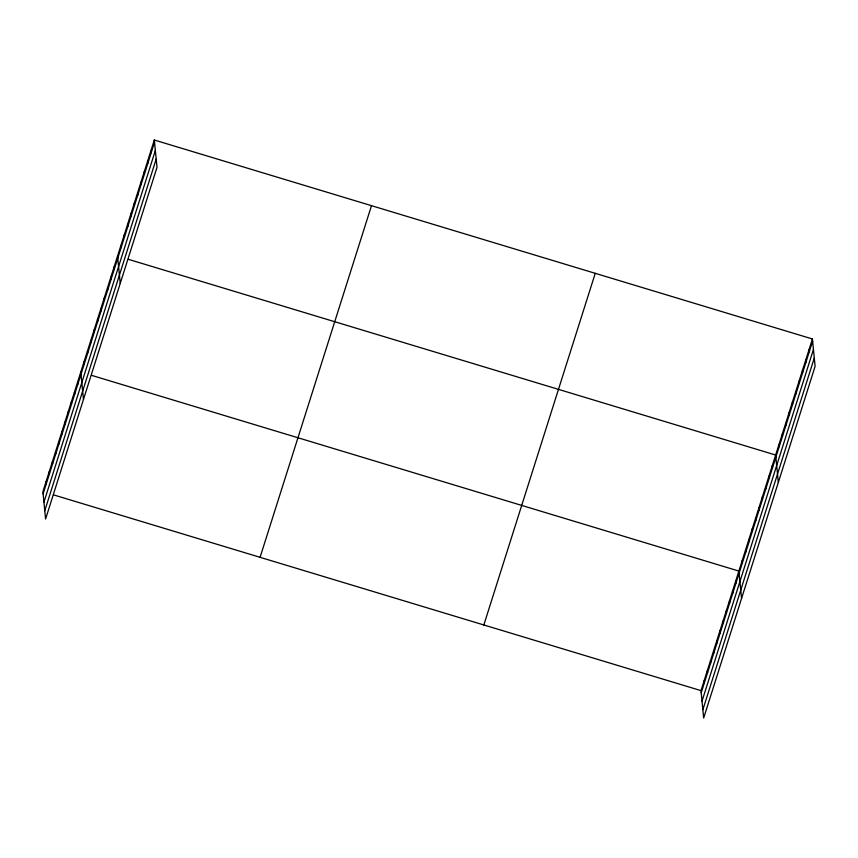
<?xml version="1.0" encoding="UTF-8"?>
<svg xmlns="http://www.w3.org/2000/svg" width="858" height="858" viewBox="0 0 858 858"><rect width="100%" height="100%" fill="white"/><g stroke="black" fill="none" stroke-linecap="round" stroke-linejoin="round"><path stroke-width="1.29" d="M154.322 140.015L42.9 491.645L45.581 519.015L157.003 167.374L154.322 140.015L812.419 338.985L815.1 366.355L703.678 717.985L700.997 690.626L812.419 338.985M43.115 493.843L154.537 142.203M43.93 502.144L155.352 150.504M44.766 510.703L156.188 159.062M260.071 557.314L371.493 205.673M483.826 624.967L595.248 273.327M701.211 692.814L812.633 341.173M702.026 701.125L813.448 349.485M702.863 709.684L814.285 358.043M128.41 259.331L775.643 455.03L778.335 482.389M91.645 375.375L738.877 571.074L741.559 598.434M53.754 494.937L700.997 690.626M809.073 349.538L809.287 351.726M805.726 360.081L805.941 362.28M802.391 370.635L802.605 372.822M799.045 381.188L799.259 383.376M795.698 391.731L795.913 393.919M792.363 402.284L792.577 404.472M789.017 412.827L789.231 415.025M785.671 423.38L785.885 425.568M782.335 433.934L782.55 436.121M778.989 444.476L779.203 446.664M772.307 465.583L772.522 467.771M768.961 476.126L769.176 478.314M765.615 486.679L765.829 488.867M762.279 497.222L762.494 499.41M758.933 507.775L759.148 509.963M755.587 518.329L755.801 520.516M752.251 528.871L752.466 531.059M748.905 539.425L749.12 541.612M745.559 549.967L745.774 552.155M742.224 560.521L742.438 562.709M735.724 581.038L735.939 583.226M732.56 590.99L732.775 593.189M729.407 600.954L729.622 603.153M726.243 610.917L726.458 613.105M723.09 620.881L723.305 623.069M719.937 630.845L720.152 633.032M716.773 640.808L716.988 642.996M713.62 650.772L713.835 652.959M710.467 660.735L710.681 662.923M707.303 670.699L707.518 672.886M704.15 680.662L704.364 682.85M150.987 150.558L151.201 152.745M147.64 161.111L147.855 163.299M144.294 171.654L144.509 173.852M140.959 182.207L141.173 184.395M137.612 192.76L137.827 194.948M134.266 203.303L134.481 205.491M130.931 213.857L131.145 216.044M127.585 224.399L127.799 226.598M124.238 234.953L124.453 237.14M120.892 245.506L121.107 247.694M117.557 256.049L120.238 283.419M114.211 266.602L114.425 268.79M110.864 277.145L111.079 279.343M107.529 287.698L107.743 289.886M104.183 298.252L104.397 300.439M100.836 308.794L101.051 310.982M97.501 319.348L97.715 321.536M94.155 329.901L94.369 332.089M90.809 340.444L91.023 342.632M87.473 350.997L87.688 353.185M84.127 361.54L84.341 363.728M80.781 372.093L83.473 399.453M77.628 382.057L77.842 384.245M74.474 392.02L74.689 394.208M71.311 401.984L71.525 404.172M68.157 411.947L68.372 414.135M65.004 421.911L65.219 424.099M61.84 431.874L62.055 434.062M58.687 441.838L58.902 444.026M55.523 451.801L55.738 453.989M52.37 461.765L52.585 463.953M49.217 471.728L49.432 473.916M46.053 481.681L46.268 483.88"/></g></svg>
